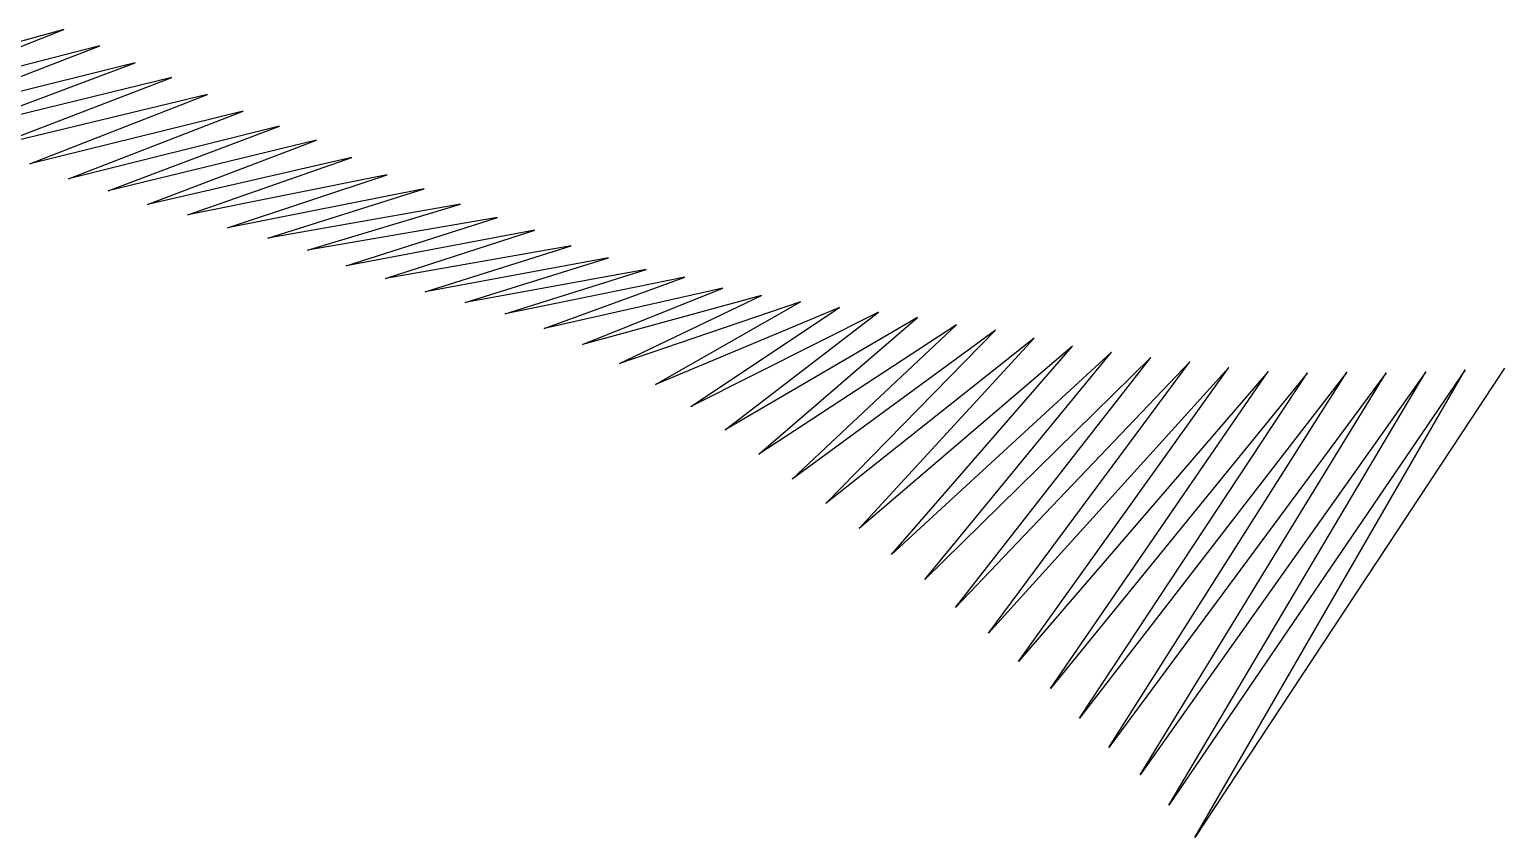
# Model space of a CAD drawing. Header units: metres. Extents: x -465 to 475, y -409 to 494.
# Drawn here: x 386.2 to 474.9, y -72.3 to -23.7 of the extents above; entities that cross this region are included whole.
import ezdxf

# ---------------------------------------------------------------- set-up
doc = ezdxf.new("R2010")
doc.units = ezdxf.units.M

msp = doc.modelspace()

# ---------------------------------------------------------------- linework, layer by layer
for p, q in [((388.281, -23.728, -606.218), (374.505, -27.538, -606.218)), ((376.911, -28.217, -606.218), (388.281, -23.728, -606.218)), ((390.442, -24.701, -606.218), (376.911, -28.217, -606.218)), ((379.271, -29.042, -606.218), (390.442, -24.701, -606.218)), ((392.571, -25.741, -606.218), (379.271, -29.042, -606.218)), ((381.65, -29.812, -606.218), (392.571, -25.741, -606.218)), ((394.771, -26.622, -606.218), (381.65, -29.812, -606.218)), ((383.961, -30.764, -606.218), (394.771, -26.622, -606.218)), ((396.916, -27.628, -606.218), (383.961, -30.764, -606.218)), ((386.232, -31.811, -606.218), (396.916, -27.628, -606.218)), ((399.063, -28.633, -606.218), (386.232, -31.811, -606.218)), ((388.566, -32.707, -606.218), (399.063, -28.633, -606.218)), ((401.253, -29.537, -606.218), (388.566, -32.707, -606.218)), ((390.956, -33.438, -606.218), (401.253, -29.537, -606.218)), ((403.466, -30.384, -606.218), (390.956, -33.438, -606.218)), ((393.32, -34.253, -606.218), (403.466, -30.384, -606.218)), ((405.593, -31.43, -606.218), (393.32, -34.253, -606.218)), ((395.74, -34.881, -606.218), (405.593, -31.43, -606.218)), ((407.724, -32.466, -606.218), (395.74, -34.881, -606.218)), ((398.115, -35.66, -606.218), (407.724, -32.466, -606.218)), ((409.94, -33.304, -606.218), (398.115, -35.66, -606.218)), ((400.538, -36.276, -606.218), (409.94, -33.304, -606.218)), ((412.119, -34.237, -606.218), (400.538, -36.276, -606.218)), ((402.935, -36.986, -606.218), (412.119, -34.237, -606.218)), ((414.352, -35.029, -606.218), (402.935, -36.986, -606.218)), ((405.25, -37.929, -606.218), (414.352, -35.029, -606.218)), ((416.595, -35.795, -606.218), (405.25, -37.929, -606.218)), ((407.627, -38.703, -606.218), (416.595, -35.795, -606.218)), ((418.769, -36.737, -606.218), (407.627, -38.703, -606.218)), ((409.995, -39.506, -606.218), (418.769, -36.737, -606.218)), ((421.025, -37.463, -606.218), (409.995, -39.506, -606.218)), ((412.415, -40.133, -606.218), (421.025, -37.463, -606.218)), ((423.292, -38.154, -606.218), (412.415, -40.133, -606.218)), ((414.815, -40.833, -606.218), (423.292, -38.154, -606.218)), ((425.614, -38.626, -606.218), (414.815, -40.833, -606.218)), ((417.156, -41.711, -606.218), (425.614, -38.626, -606.218)), ((427.891, -39.282, -606.218), (417.156, -41.711, -606.218)), ((419.464, -42.672, -606.218), (427.891, -39.282, -606.218)), ((430.221, -39.717, -606.218), (419.464, -42.672, -606.218)), ((421.69, -43.809, -606.218), (430.221, -39.717, -606.218)), ((432.558, -40.11, -606.218), (421.69, -43.809, -606.218)), ((423.849, -45.07, -606.218), (432.558, -40.11, -606.218)), ((434.904, -40.441, -606.218), (423.849, -45.07, -606.218)), ((425.972, -46.391, -606.218), (434.904, -40.441, -606.218)), ((437.257, -40.722, -606.218), (425.972, -46.391, -606.218)), ((428.042, -47.792, -606.218), (437.257, -40.722, -606.218)), ((439.605, -41.042, -606.218), (428.042, -47.792, -606.218)), ((430.069, -49.256, -606.218), (439.605, -41.042, -606.218)), ((441.931, -41.495, -606.218), (430.069, -49.256, -606.218)), ((432.055, -50.774, -606.218), (441.931, -41.495, -606.218)), ((444.28, -41.806, -606.218), (432.055, -50.774, -606.218)), ((434.086, -52.232, -606.218), (444.28, -41.806, -606.218)), ((446.601, -42.284, -606.218), (434.086, -52.232, -606.218)), ((436.083, -53.735, -606.218), (446.601, -42.284, -606.218)), ((448.922, -42.767, -606.218), (436.083, -53.735, -606.218)), ((438.041, -55.291, -606.218), (448.922, -42.767, -606.218)), ((451.263, -43.132, -606.218), (438.041, -55.291, -606.218)), ((440.033, -56.801, -606.218), (451.263, -43.132, -606.218)), ((453.613, -43.44, -606.218), (440.033, -56.801, -606.218)), ((441.888, -58.477, -606.218), (453.613, -43.44, -606.218)), ((455.966, -43.714, -606.218), (441.888, -58.477, -606.218)), ((443.855, -60.02, -606.218), (455.966, -43.714, -606.218)), ((458.312, -44.052, -606.218), (443.855, -60.02, -606.218)), ((445.672, -61.736, -606.218), (458.312, -44.052, -606.218)), ((460.669, -44.298, -606.218), (445.672, -61.736, -606.218)), ((447.581, -63.352, -606.218), (460.669, -44.298, -606.218)), ((470.145, -44.316, -606.218), (452.99, -68.54, -606.218)), ((472.512, -44.189, -606.218), (454.707, -70.357, -606.218)), ((454.707, -70.357, -606.218), (470.145, -44.316, -606.218)), ((474.88, -44.098, -606.218), (456.267, -72.31, -606.218)), ((456.267, -72.31, -606.218), (472.512, -44.189, -606.218)), ((463.037, -44.38, -606.218), (447.581, -63.352, -606.218)), ((465.407, -44.335, -606.218), (449.337, -65.131, -606.218)), ((449.337, -65.131, -606.218), (463.037, -44.38, -606.218)), ((451.102, -66.901, -606.218), (465.407, -44.335, -606.218)), ((467.776, -44.37, -606.218), (451.102, -66.901, -606.218)), ((452.99, -68.54, -606.218), (467.776, -44.37, -606.218))]:
    msp.add_line(p, q)

doc.saveas('drawing.dxf')
